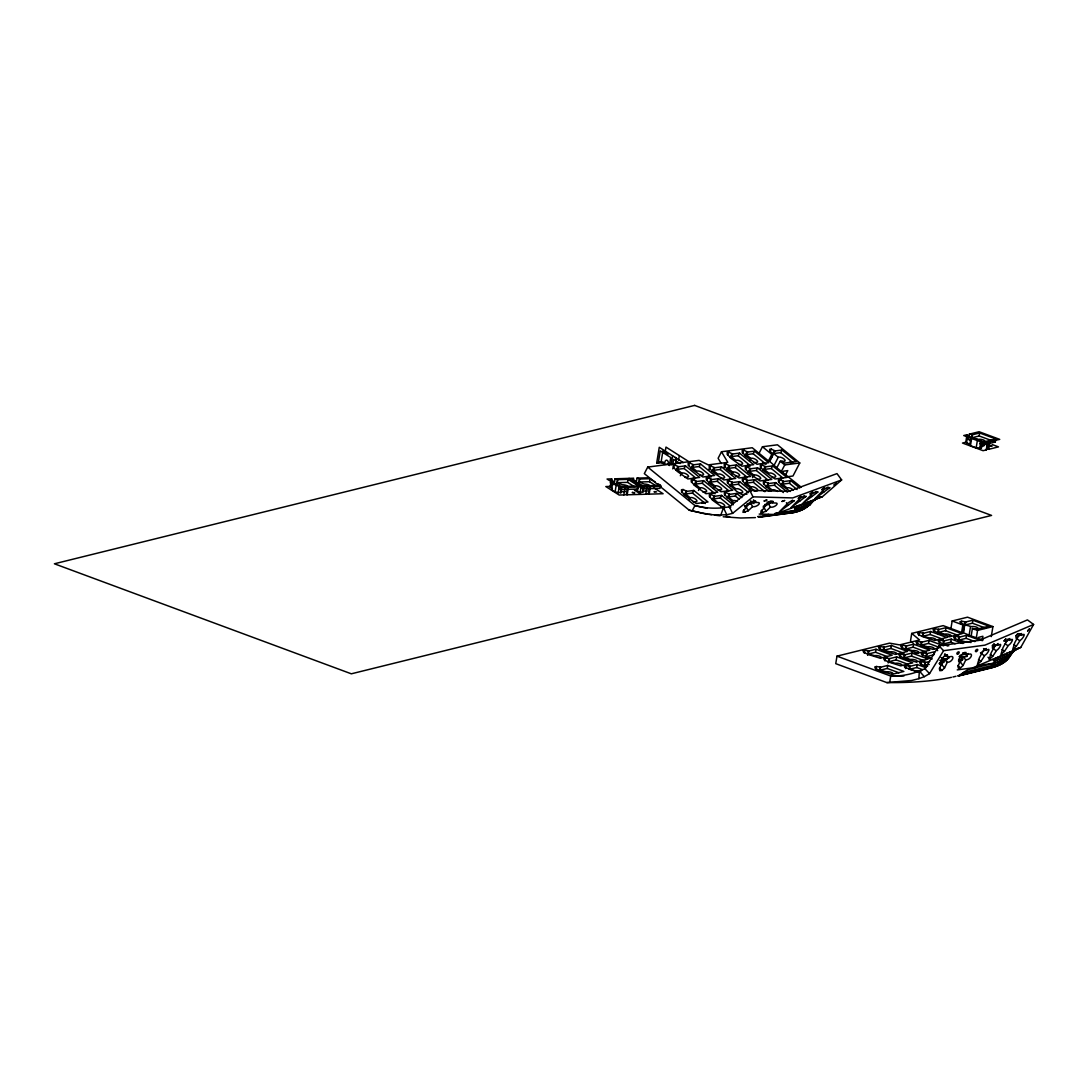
<?xml version="1.0" encoding="UTF-8"?>
<svg xmlns="http://www.w3.org/2000/svg" width="1088" height="1088" viewBox="0 0 1088 1088"><rect width="100%" height="100%" fill="white"/><g stroke="black" fill="none" stroke-linecap="round" stroke-linejoin="round"><path stroke-width="1.5" d="M808.33 506.301L808.384 501.908L809.798 505.063L802.699 509.211L774.887 513.55L795.301 510.884L796.742 506.192L797.953 510.462L799.054 505.335L800.414 509.905L801.475 504.438L802.699 509.211L803.76 503.608L804.78 508.368L805.963 502.792L806.657 507.402L808.384 501.908M912.737 642.79L910.506 640.914L911.73 633.406L919.564 639.962L899.626 644.885L889.494 643.144L836.985 656.146L835.747 663.653L886.856 682.598L911.744 680.476L918.857 678.667L919.36 671.065L924.868 668.712L938.903 645.782L979.418 640.342L1027.453 619.902L1033.6 624.458L1020.748 647.442L972.89 667.801L957.236 669.895M959.426 675.811L990.162 668.209L995.071 662.959L995.275 658.267L997.778 662.238L997.587 657.288L1000.28 661.436L999.994 656.268L1002.565 660.579L1002.266 655.302L1004.618 659.654L1004.455 654.378L1006.454 658.648L1009.419 656.486L1006.849 653.358L1006.454 658.648L1004.618 659.654L997.778 662.238L967.749 669.718L958.501 675.798L991.25 667.692A88.033 25.446 9.3 0 0 1008.617 656.227M729.518 507.552L730.701 507.402M754.841 502.438L755.113 500.738L749.904 502.302L745.538 506.464L745.783 508.273L743.254 510.68L742.982 512.394L748.19 510.816L752.556 506.654L753.848 506.695A3.618 1.469 -26.6 0 0 758.499 504.682A3.618 1.469 -26.6 0 0 758.214 502.534L754.841 502.438L753.549 499.841M610.382 482.882L613.115 484.01L610.382 482.882L611.714 478.883L607.05 479.033L620.405 487.533L661.232 486.295M621.67 488.757L620.84 492.769L615.074 491.953L611.374 489.586L612.381 488.526L610.218 487.152L611.456 479.645M610.218 487.152L611.714 478.883M611.374 489.586L613.251 481.386L610.871 479.876M612.762 484.391L613.251 481.386M614.081 484.799L615.074 478.788L633.678 478.23L632.835 479.21L635.215 480.733L634.562 481.413L643.294 485.874L660.511 485.357L660.022 488.362L642.804 488.879L640.764 487.587L640.356 492.17L634.576 489.709M615.074 491.953L616.311 484.446L612.598 482.079M616.57 485.466L617.562 479.454L615.074 478.788M627.341 486.934A3.618 1.047 9.3 0 0 626.688 485.561A3.618 1.047 9.3 0 0 622.363 484.772L617.399 482.664L617.562 479.454M617.889 479.672L628.075 479.359L638.534 486.023L638.044 489.029L620.84 489.546L618.8 488.24L619.29 485.234L616.311 484.446M618.392 492.837L618.8 488.24M620.84 489.546L621.33 486.54L619.29 485.234M620.84 492.769L621.33 489.763M610.49 486.404L605.812 486.54L619.167 495.04L623.832 494.904L625.151 487.138M634.127 486.526L627.586 482.365L628.075 479.359M623.832 494.904L626.362 494.578L627.599 487.07M626.362 494.578L627.191 494.795L628.429 487.288M636.058 484.133L637.038 478.122L649.427 477.754M637.051 491.286L637.541 488.281M638.547 484.799L639.526 478.788L637.038 478.122M649.754 485.806A3.618 1.047 9.3 0 0 644.327 484.106L639.363 482.011L639.526 478.788M642.804 488.879L643.294 485.874M640.356 492.17L642.804 492.102L643.538 487.601M642.804 492.102L643.647 488.104M627.191 494.795L645.81 494.238L647.115 486.472M656.091 485.86L649.563 481.698L650.053 478.693L639.853 479.006M645.81 494.238L648.326 493.911L649.563 486.404M648.326 493.911L649.155 494.142L650.393 486.622M663.422 462.686L656.703 462.89L659.26 447.29L683.291 462.59M668.494 464.222L664.469 464.345L661.082 462.196L658.403 462.278L660.266 450.867L670.725 457.531L669.419 465.555M661.082 462.196L662.959 450.786M665.203 451.765L665.978 447.086L688.677 461.543M664.469 464.345L664.754 462.563A3.618 1.931 88.3 0 1 667.162 460.333A3.618 1.931 88.3 0 1 668.467 464.93M671.078 465.161L672.615 455.79M672.819 464.263L673.622 459.381L680.163 463.542M675.512 464.182L676.314 459.299M678.558 460.265L679.32 455.586M864.307 653.29L864.81 650.284L868.89 651.005L876.017 649.237L892.16 655.221L880.124 658.199L868.034 654.432L863.464 652.025L863.097 650.706L864.81 650.284M867.639 655.316L868.374 650.814M880.437 657.791A3.618 1.047 9.3 0 0 879.716 656.2A3.618 1.047 9.3 0 0 874.711 655.67L868.401 654.01L868.89 651.005M868.401 654.01L875.527 652.242L876.017 649.237M876.017 669.501L876.506 666.495L880.6 667.216L887.726 665.448L903.87 671.432L891.834 674.41L879.743 670.643L875.174 668.236L874.806 666.917L876.506 666.495M879.675 649.482L880.165 646.476L884.258 647.21L891.385 645.442L907.528 651.426L895.492 654.405L883.402 650.638L878.832 648.23L878.465 646.911L880.165 646.476M879.594 670.031L880.083 667.026M892.146 673.989A3.618 1.047 9.3 0 0 891.412 672.411A3.618 1.047 9.3 0 0 886.421 671.867L880.097 670.222L880.6 667.216M883.252 650.012L883.742 647.02M895.805 653.983A3.618 1.047 9.3 0 0 895.084 652.392A3.618 1.047 9.3 0 0 890.079 651.862L883.769 650.216L884.258 647.21M884.925 660.919L885.414 657.914L889.494 658.648L896.621 656.88L912.764 662.864L900.728 665.842L888.651 662.075L884.068 659.668L883.701 658.349L885.414 657.914M880.097 670.222L887.237 668.454L887.726 665.448M888.243 662.959L888.978 658.458M883.769 650.216L890.895 648.448L891.385 645.442M901.054 665.421A3.618 1.047 9.3 0 0 900.32 663.83A3.618 1.047 9.3 0 0 895.329 663.299L889.005 661.654L889.494 658.648M889.726 682.203L890.732 676.056A73.59 65.076 -42.9 0 0 919.36 671.065L924.338 676.654L929.56 673.622L943.595 650.692L984.994 645.13L1033.6 624.458M889.005 661.654L896.131 659.886L896.621 656.88M900.293 657.125L900.782 654.119L904.862 654.84L911.989 653.072L928.132 659.056L916.096 662.034L904.019 658.267L899.436 655.86L899.069 654.541L900.782 654.119M901.911 648.23L902.401 645.225L906.494 645.946L913.621 644.191L929.764 650.162L917.728 653.14L905.638 649.373L901.068 646.966L900.701 645.646L902.401 645.225M903.856 657.655L904.346 654.65M905.243 650.27L905.978 645.755M916.422 661.626A3.618 1.047 9.3 0 0 915.688 660.035A3.618 1.047 9.3 0 0 910.697 659.505L904.373 657.846L904.862 654.84M915.144 653.453L918.041 652.732A3.618 1.047 9.3 0 0 917.32 651.141A3.618 1.047 9.3 0 0 912.315 650.61L906.005 648.951L906.494 645.946M905.529 668.562L906.018 665.557L910.112 666.278L917.238 664.51L926.038 667.774M909.106 669.093L909.595 666.087M904.373 657.846L911.499 656.078L911.989 653.072M920.924 671.473A3.618 1.047 9.3 0 0 915.933 670.942L909.609 669.283L910.112 666.278M906.005 648.951L913.131 647.183L913.621 644.191M917.279 644.422L917.769 641.43L921.862 642.151L928.989 640.383L943.663 645.823M918.911 635.542L919.401 632.536L923.481 633.257L930.621 631.489L946.764 637.473L934.714 640.451L922.638 636.684L918.068 634.277L917.687 632.958L919.401 632.536M909.609 669.283L916.749 667.515L917.238 664.51M920.611 646.462L921.346 641.961M922.474 636.072L922.978 633.066M933.409 648.924A3.618 1.047 9.3 0 0 932.688 647.346A3.618 1.047 9.3 0 0 927.683 646.802L921.373 645.157L921.862 642.151M935.041 640.03A3.618 1.047 9.3 0 0 934.306 638.452A3.618 1.047 9.3 0 0 929.315 637.922L922.991 636.262L923.481 633.257M920.897 664.754L921.386 661.749L925.466 662.483L929.75 661.422M922.529 655.86L923.018 652.868L927.098 653.589L934.225 651.821L933.735 654.826L926.609 656.594L927.098 653.589M924.46 665.285L924.963 662.293M925.847 657.9L926.582 653.398M927.588 666.441L924.977 665.475L925.466 662.483M921.373 645.157L928.499 643.389L928.989 640.383M922.991 636.262L930.118 634.494L930.621 631.489M934.279 631.734L934.769 628.728L938.849 629.449L945.975 627.694L962.118 633.678L950.082 636.643L938.006 632.89L933.422 630.482L933.055 629.15L934.769 628.728M965.763 442.245L967.001 434.738L963.737 435.54L984.341 443.17L987.605 442.367L986.381 449.874L983.103 450.69L962.499 443.047L965.763 442.245L969.843 444.353L970.455 445.686L976.181 447.807L981.458 447.916L982.192 443.401L980.125 443.768L980.628 440.776L967.626 435.948L967.137 438.954L970.795 440.314L971.298 437.308M966.525 443.115L967.749 435.608L967.001 434.738M968.85 437.158L969.34 434.153L979.091 431.732L999.709 439.375L987.346 442.082L986.381 449.874M937.598 633.774L938.332 629.258M947.498 636.956L950.409 636.235A3.618 1.047 9.3 0 0 949.674 634.644A3.618 1.047 9.3 0 0 944.683 634.114L938.359 632.454L938.849 629.449M969.843 444.353L970.578 439.838L967.137 438.954M971.285 439.062L972.019 434.547L969.34 434.153M970.455 445.686L971.679 438.165M981.186 442.245L984.082 441.524A3.618 1.047 9.3 0 0 983.362 439.933A3.618 1.047 9.3 0 0 978.37 439.402L972.046 437.743L972.536 434.738L979.662 432.983L995.806 438.954L995.316 441.959L983.28 444.938L980.125 443.768M939.515 643.171L940.005 640.166L944.098 640.886L951.225 639.132L962.962 643.484M943.092 643.702L943.582 640.696M938.359 632.454L945.486 630.7L945.975 627.694M948.818 645.823L943.609 643.892L944.098 640.886M976.181 447.807L977.405 440.286M972.046 437.743L979.173 435.975L979.662 432.983M979.744 448.338L980.492 443.822M950.926 628.497L952.163 620.99L967.531 617.182L992.922 626.593L991.277 636.602M943.609 643.892L950.735 642.138L951.225 639.132M983.28 444.938L983.77 441.932L995.806 438.954M954.883 639.377L955.373 636.371L959.466 637.092L966.593 635.324L979.798 640.22M986.122 449.589L987.836 449.167L989.06 441.66M987.836 449.167L988.72 449.303L989.958 441.782M958.202 641.403L958.95 636.902M961.18 624.24L961.67 621.234L965.75 621.955L972.876 620.201L989.019 626.171L976.983 629.15L972.4 628.483L971.176 635.99L983.022 640.07M970.958 642.573A3.618 1.047 9.3 0 0 965.287 641.743L958.963 640.098L959.466 637.092M911.73 633.406L943.174 625.627L961.615 632.454L962.839 624.947L964.512 624.526L963.669 632.903L971.176 635.99M962.812 633.066L964.022 627.531M964.009 629.286L965.233 621.765M974.399 629.462L977.31 628.742A3.618 1.047 9.3 0 0 976.575 627.15A3.618 1.047 9.3 0 0 971.584 626.62L965.26 624.961L965.75 621.955M962.064 660.239L962.554 657.234L958.99 656.703M958.963 640.098L966.103 638.33L966.593 635.324M969 635.909L970.469 626.892M965.26 624.961L972.386 623.206L972.876 620.201M976.33 637.908L977.554 630.401L992.922 626.593M982.165 640.791L982.899 636.276L978.629 637.337M986 650.406L986.299 648.53L982.722 651.807L979.499 657.56L977.35 664.632L980.927 661.354L984.994 655.221A3.618 0.993 -53.5 0 0 988.244 651.658A3.618 0.993 -53.5 0 0 988.217 649.468L986 650.406L983.538 648.598M1021.306 635.392L1021.618 633.515L1018.028 636.793L1014.818 642.546L1012.656 649.604L1016.233 646.34L1020.299 640.206A3.618 0.993 -53.5 0 0 1023.55 636.63A3.618 0.993 -53.5 0 0 1023.522 634.454L1021.306 635.392L1018.844 633.57M801.244 487.193L776.832 467.772L780.232 461.244L781.85 461.04L784.421 463.121L796.185 461.584L782.014 450.038L775.037 450.949L771.324 449.099L769.651 449.317L769.787 451.207L773.459 454.199L770.059 460.714L768.441 460.931L752.243 447.739L721.494 451.751L727.777 462.346L708.302 464.889L699.067 460.387L647.727 467.092L644.327 473.62L689.207 510.19L705.99 514.066L713.578 514.801L720.868 514.937L723.466 507.702L729.368 506.845L749.754 490.334L788.637 491.395L836.985 473.606L841.65 479.917L822.365 496.754L774.207 514.488L759.179 514.08M940.086 662.551L944.534 667.978L941.895 670.439L939.828 670.711L939.379 668.658L940.97 665.394L939.964 663.313L942.711 657.669L945.35 655.207L947.403 654.935L947.852 656.975L951.361 656.513A3.618 1.877 -43.7 0 1 952.571 658.988A3.618 1.877 -43.7 0 1 948.614 662.143L947.281 662.334L944.466 659.382L941.963 664.523L940.086 662.551L944.398 661.98M944.534 667.978L947.281 662.334M958.637 660.062L963.084 665.475L960.446 667.937L958.378 668.222L957.93 666.169L959.521 662.891L958.514 660.824L961.248 655.18L963.886 652.718L965.954 652.433L966.402 654.486L969.911 654.01A3.618 1.877 -43.7 0 1 971.108 656.486A3.618 1.877 -43.7 0 1 967.164 659.654L965.818 659.831L963.016 656.894L960.514 662.021L958.637 660.062L962.934 659.478M963.084 665.475L965.818 659.831M1012.058 652.814L1009.419 656.486L1009.637 652.174L1010.548 655.316L1012.289 651.046L1011.432 654.078L1014.465 650.121L1012.058 652.814L1016.314 649.332L1013.73 650.774M672.724 468.86L674.764 464.943L678.477 466.779L685.454 465.868L699.625 477.428L687.861 478.965L677.13 471.281L673.227 467.038L673.091 465.161L674.764 464.943M675.988 470.329L678.028 466.412M684.978 477.442L687.806 477.074A3.618 1.374 27.5 0 0 687.385 474.749A3.618 1.374 27.5 0 0 682.788 472.981L681.7 473.117L677.117 469.39L678.477 466.779M680.34 475.728L681.7 473.117M677.117 469.39L684.094 468.479L685.454 465.868M688.432 465.582L689.792 462.985L693.505 464.821L700.482 463.91L714.653 475.47L702.889 477.006L692.158 469.322L688.255 465.079L688.119 463.202L689.792 462.985M691.016 468.37L693.056 464.454M699.992 475.483L702.834 475.116A3.618 1.374 27.5 0 0 702.413 472.79A3.618 1.374 27.5 0 0 697.802 471.022L696.714 471.158L692.145 467.432L693.505 464.821M681.768 492.13L683.128 489.518L686.854 491.354L693.818 490.443L708.002 502.003L696.225 503.54L685.494 495.856L681.591 491.613L681.469 489.736L683.128 489.518M684.352 494.904L686.392 490.987M692.145 467.432L699.122 466.521L700.482 463.91M691.506 482.297L692.866 479.686L696.578 481.535L703.555 480.624L717.726 492.17L705.962 493.707L695.232 486.037L691.329 481.794L691.193 479.903L692.866 479.686M693.342 502.017L696.184 501.65A3.618 1.374 27.5 0 0 695.749 499.324A3.618 1.374 27.5 0 0 691.152 497.556L690.064 497.692L685.494 493.966L686.854 491.354M694.09 485.071L696.13 481.168M703.066 492.198L705.908 491.83A3.618 1.374 27.5 0 0 705.486 489.505A3.618 1.374 27.5 0 0 700.876 487.723L699.802 487.873L695.218 484.146L696.578 481.535M688.704 500.303L690.064 497.692M685.494 493.966L692.458 493.054L693.818 490.443M708.805 469.839L710.845 465.936L714.558 467.772L721.534 466.861L735.706 478.421L723.942 479.958L713.211 472.274L709.308 468.03L709.172 466.154L710.845 465.936M698.442 490.484L699.802 487.873M695.218 484.146L702.195 483.235L703.555 480.624M706.534 480.338L707.894 477.727L711.606 479.563L718.57 478.666L732.754 490.212L720.977 491.749L710.26 484.078L706.357 479.822L706.221 477.945L707.894 477.727M721.494 451.751L718.107 458.279L721.249 463.57M712.069 471.322L714.109 467.405M692.158 510.898L694.933 505.566A73.59 60.058 -24.6 0 0 723.466 507.702L726.743 514.733L732.618 513.346L753.005 496.835L792.744 497.923L841.65 479.917M721.058 478.434L723.887 478.067A3.618 1.374 27.5 0 0 723.466 475.742A3.618 1.374 27.5 0 0 718.869 473.974L717.781 474.11L713.198 470.383L714.558 467.772M709.118 483.113L711.158 479.196M718.094 490.226L720.936 489.858A3.618 1.374 27.5 0 0 720.501 487.546A3.618 1.374 27.5 0 0 715.904 485.765L714.816 485.901L710.246 482.174L711.606 479.563M727.464 454.784L728.824 452.173L732.55 454.022L739.514 453.111L753.698 464.658L741.921 466.194L731.19 458.524L727.287 454.281L727.165 452.39L728.824 452.173M713.198 470.383L720.174 469.472L721.534 466.861M723.833 467.881L725.873 463.964L729.586 465.814L736.562 464.902L750.734 476.449L738.97 477.986L728.239 470.315L724.336 466.072L724.2 464.182L725.873 463.964M713.456 488.512L714.816 485.901M710.246 482.174L717.21 481.263L718.57 478.666M709.607 497.039L710.967 494.442L714.68 496.278L721.643 495.366L733.244 504.818M730.048 457.558L732.088 453.655M739.038 464.685L741.88 464.304A3.618 1.374 27.5 0 0 741.445 461.992A3.618 1.374 27.5 0 0 736.848 460.21L735.76 460.36L731.19 456.634L732.55 454.022M727.097 469.363L729.137 465.446M736.073 476.476L738.915 476.109A3.618 1.374 27.5 0 0 738.494 473.783A3.618 1.374 27.5 0 0 733.883 472.002L732.809 472.151L728.226 468.425L729.586 465.814M712.191 499.827L714.231 495.91M721.167 506.94L724.01 506.573A3.618 1.374 27.5 0 0 723.574 504.247A3.618 1.374 27.5 0 0 718.978 502.479L717.89 502.615L713.32 498.889L714.68 496.278M731.19 456.634L738.154 455.722L739.514 453.111M742.492 452.826L743.852 450.214L747.565 452.05L754.542 451.139L768.713 462.699L756.949 464.236L746.218 456.552L742.315 452.309L742.179 450.432L743.852 450.214M731.449 474.762L732.809 472.151M728.226 468.425L735.202 467.514L736.562 464.902M727.586 483.29L728.946 480.678L732.659 482.528L739.636 481.617L751.237 491.069M713.32 498.889L720.283 497.978L721.643 495.366M724.635 495.081L725.982 492.47L729.708 494.319L736.671 493.408L741.826 497.61M745.076 455.6L747.116 451.683M754.066 462.713L756.894 462.346A3.618 1.374 27.5 0 0 756.473 460.034A3.618 1.374 27.5 0 0 751.876 458.252L750.788 458.388L746.205 454.662L747.565 452.05M730.17 486.064L732.21 482.161M739.146 493.19L741.989 492.81A3.618 1.374 27.5 0 0 741.567 490.498A3.618 1.374 27.5 0 0 736.957 488.716L735.882 488.866L731.299 485.126L732.659 482.528M727.206 497.869L729.246 493.952M737.066 501.296A3.618 1.374 27.5 0 0 734.006 500.507L732.918 500.657L728.348 496.93L729.708 494.319M749.428 460.999L750.788 458.388M746.205 454.662L753.182 453.75L754.542 451.139M745.566 469.526L746.926 466.929L750.638 468.765L757.615 467.854L771.786 479.414L760.022 480.95L749.292 473.266L745.389 469.023L745.266 467.146L746.926 466.929M731.299 485.126L738.276 484.228L739.636 481.617M742.614 481.331L743.974 478.72L747.687 480.556L754.65 479.645L768.835 491.205M731.558 503.268L732.918 500.657M728.348 496.93L735.311 496.019L736.671 493.408M748.15 472.314L750.19 468.398M757.139 479.427L759.968 479.06A3.618 1.374 27.5 0 0 759.546 476.734A3.618 1.374 27.5 0 0 754.95 474.966L753.862 475.102L749.292 471.376L750.638 468.765M759.057 453.288L762.457 446.76L777.471 444.802L799.775 462.971L792.975 476.014L787.25 476.762M745.198 484.106L747.238 480.189M754.174 491.218L757.017 490.851A3.618 1.374 27.5 0 0 756.582 488.526A3.618 1.374 27.5 0 0 751.985 486.758L750.897 486.894L746.327 483.167L747.687 480.556M752.502 477.714L753.862 475.102M749.292 471.376L756.255 470.465L757.615 467.854M759.914 468.874L761.954 464.957L765.666 466.806L772.643 465.895L786.814 477.442L775.05 478.978L764.32 471.308L760.417 467.065L760.281 465.174L761.954 464.957M749.537 489.505L750.897 486.894M746.327 483.167L753.29 482.256L754.65 479.645M769.964 451.71L771.324 449.099M763.178 470.342L765.218 466.439M768.441 460.931L771.827 454.403L773.459 454.199M772.154 477.469L774.996 477.102A3.618 1.374 27.5 0 0 774.574 474.776A3.618 1.374 27.5 0 0 769.964 472.994L768.89 473.144L764.306 469.418L765.666 466.806M771.188 457.096L774.588 450.582M769.638 460.578L771.977 456.103L772.099 456.797M781.538 461.611L784.366 461.23A3.618 1.374 27.5 0 0 783.945 458.918A3.618 1.374 27.5 0 0 779.348 457.137L778.26 457.286L773.677 453.56L775.037 450.949M764.306 469.418L771.283 468.506L772.643 465.895M763.667 484.282L765.027 481.671L768.74 483.507L775.717 482.61L787.318 492.062M774.37 464.739L778.26 457.286M773.677 453.56L780.654 452.649L782.014 450.038M766.251 487.057L768.291 483.14M777.648 491.49A3.618 1.374 27.5 0 0 773.051 489.709L771.963 489.845L767.38 486.118L768.74 483.507M781.361 471.458L784.747 464.93L799.775 462.971M767.38 486.118L774.357 485.207L775.717 482.61M778.695 482.31L780.055 479.713L783.768 481.549L790.731 480.638L799.762 487.995M767.638 504.261L768.998 501.65L770.086 501.5A3.618 1.374 27.5 0 1 773.146 502.289M785.74 474.531L787.78 470.614L783.605 471.158L781.578 472.981M781.279 485.098L783.319 481.182M793.247 490.062A3.618 1.374 27.5 0 0 788.066 487.75L786.978 487.886L782.408 484.16L783.768 481.549M782.408 484.16L789.385 483.249L790.731 480.638M992.691 656.35L996.771 650.216A3.618 0.993 -53.5 0 0 1000.008 646.653A3.618 0.993 -53.5 0 0 999.994 644.463L997.764 645.402L998.077 643.525L994.5 646.802L991.277 652.555L989.114 659.627L992.691 656.35L990.243 654.527M1004.469 651.345L1008.535 645.211A3.618 0.993 -53.5 0 0 1011.786 641.648A3.618 0.993 -53.5 0 0 1011.758 639.458L1009.528 640.397L1009.841 638.52L1006.264 641.798L1003.041 647.55L1000.892 654.622L1004.469 651.345L1002.007 649.522M812.056 502.207L809.798 505.063L811.186 500.874L811.036 503.69L813.851 499.895L812.056 502.207L816.041 499.079L812.858 500.602L817.904 498.399M956.243 635.95L957.834 635.814M746.626 506.546L750.611 502.765L751.89 502.792A3.618 1.469 -26.6 0 0 755.888 501.323M764.429 507.035L768.4 503.254L769.678 503.282A3.618 1.469 -26.6 0 0 772.915 502.302M765.993 511.306L770.358 507.144L771.637 507.185A3.618 1.469 -26.6 0 0 776.288 505.172A3.618 1.469 -26.6 0 0 776.002 503.023L772.643 502.928L772.902 501.228L770.93 501.174L767.693 502.792L763.327 506.954L763.572 508.762L761.042 511.17L760.784 512.883L765.993 511.306L763.382 506.11M788.215 505.199L779.144 511.958L788.378 502.697L792.622 500.167L791.67 501.486L794.403 500.643L788.215 505.199L786.352 502.67M800.061 500.834L790.99 507.593L800.224 498.345L804.467 495.802L803.515 497.121L806.249 496.278L800.061 500.834L798.198 498.318M811.906 496.482L802.835 503.241L812.07 493.979L816.313 491.436L815.361 492.769L818.094 491.926L811.906 496.482L810.043 493.952M823.752 492.116L814.681 498.875L823.915 489.614L828.158 487.084L827.206 488.403L829.94 487.56L823.752 492.116L821.889 489.586M974.209 668.114L977.854 665.679L995.071 662.959L992.854 659.301M656.703 462.89L663.109 461.91M1012.438 651.494L1018.531 648.38L1014.07 649.699M768.577 514.366L759.9 517.126L757.697 516.596L761.029 516.161M990.026 441.143L991.875 441.184M918.857 678.667L924.338 676.654M1013.934 649.686L1020.748 647.442M988.72 449.303L998.471 446.882L992.134 444.53M961.67 621.234L959.956 621.656L960.323 622.989L964.512 624.526M917.769 641.43L916.069 641.852L916.436 643.171L926.731 647.7L933.096 649.346L939.107 647.85M961.615 632.454L963.274 632.046M940.005 640.166L938.305 640.587L938.672 641.92L947.539 645.918M955.373 636.371L953.673 636.793L954.04 638.112L964.335 642.641M923.018 652.868L921.305 653.29L921.672 654.609L931.967 659.138M906.018 665.557L904.318 665.978L904.686 667.298L918.19 672.302M921.386 661.749L919.686 662.17L920.054 663.503L924.623 665.91M939.842 660.402L948.872 658.172M959.725 655.493L965.736 653.997L962.798 652.909M943.622 660.498L941.922 660.919L942.29 662.238M924.977 665.475L929.261 664.428M967.354 656.363L962.554 657.234M963.016 672.656L993.752 665.054A88.033 25.446 9.3 0 0 1011.119 653.589M961.724 674.234L992.46 666.631A88.033 25.446 9.3 0 0 1009.827 655.166M957.549 675.893L986.639 668.698M816.109 498.358L820.134 497.583M989.726 445.536L992.025 446.257L990.039 445.522M983.416 628.293L984.735 628.32M944.466 659.382L945.798 659.206A3.618 1.877 -43.7 0 0 949.307 656.771M963.016 656.894L964.349 656.703A3.618 1.877 -43.7 0 0 968.293 653.534M776.832 467.772L770.29 461.965L770.059 460.714M728.946 480.678L727.274 480.896L727.41 482.786L736.345 491.123L742.043 494.7L747.089 494.047M743.974 478.72L742.302 478.938L742.438 480.814L746.341 485.058L754.297 490.484M765.027 481.671L763.354 481.889L763.49 483.766L771.161 491.082M780.055 479.713L778.382 479.93L778.518 481.807L782.422 486.05L790.378 491.477M710.967 494.442L709.294 494.659L709.43 496.536L713.334 500.779L724.064 508.463M725.982 492.47L724.322 492.687L724.458 494.578L733.38 502.914M766.034 515.508L769.379 515.073M774.384 514.42L779.389 513.767M782.734 513.332L786.066 512.883M763.246 515.998L793.302 512.067A88.033 33.429 27.5 0 0 807.799 506.246M758.622 517.058L791.506 512.842A88.033 33.429 27.5 0 0 804.535 508.259M759.9 517.126L791.506 512.842L795.301 510.884L794.294 507.09M632.726 492.157C630.278 492.864 636.766 493.68 634.154 492.361M755.412 517.602L740.765 518.01L723.207 516.773M818.067 496.903L822.365 496.754M720.868 514.937L726.743 514.733M617.399 482.664L627.586 482.365M639.363 482.011L649.563 481.698M621.33 486.54L638.534 486.023M643.892 486.594L646.653 486.513M621.18 491.762L625.328 491.64M643.144 491.096L647.292 490.974M649.155 494.142L663.109 493.721L653.752 487.764M887.142 657.288L886.394 657.737M886.856 682.598L894.826 682.598A183.981 53.176 9.3 0 0 951.402 677.334M746.98 503.989L750.285 504.084M764.782 504.478L768.074 504.574M908.099 664.945L906.998 665.366M655.411 491.545L654.01 491.762L656.662 491.926M689.207 510.19L696.687 511.877A183.981 69.863 27.5 0 0 701.243 512.829M979.173 435.975L995.316 441.959M980.628 440.776L983.77 441.932M972.386 623.206L985.592 628.089M952.163 620.99L962.839 624.947M972.4 628.483L977.554 630.401M945.486 630.7L958.691 635.582M966.103 638.33L974.902 641.594M930.118 634.494L943.337 639.39M950.735 642.138L955.128 643.77M928.499 643.389L938.767 647.197M959.045 658.961L961.833 659.994M944.479 654.269L947.335 655.33M944.506 655.629L948.899 657.261M913.131 647.183L926.337 652.079M941.079 657.546L946.941 659.722M926.609 656.594L931.818 658.526M890.895 648.448L904.101 653.344M911.499 656.078L924.705 660.974M875.527 652.242L887.264 656.594M896.131 659.886L907.882 664.238M916.749 667.515L922.61 669.691M887.237 668.454L898.974 672.806M836.985 656.146L890.732 676.056A186.918 54.019 9.3 0 0 903.978 675.974M745.851 478.244L744.546 476.83L746.953 477.904M694.742 479.223L693.328 477.904L695.164 478.244M782.354 478.271L780.626 477.822L781.592 479.087M748.462 466.303L747.497 465.038L749.986 466.303M731.245 479.237L729.477 479.237M709.43 477.102L708.465 475.837L710.954 477.102M664.265 451.629L668.182 454.118M650.053 478.693L655.275 482.025M657.886 483.684L660.511 485.357M629.014 478.366L642.369 486.866M634.454 490.13L641.131 494.374M790.636 463.039L789.997 461.965L792.404 463.039M767.625 480.434L766.034 479.726L765.721 480.434M728.579 491.246L726.743 490.525L726.675 491.246M1015.77 637.84L1019.456 640.574M1013.771 644.518L1016.233 646.34M1005.23 643.756L1007.692 645.578M992.229 647.85L995.914 650.583M987.972 657.247L990.42 659.07M984.15 655.588L980.465 652.854L981.308 652.501A3.618 0.993 -53.5 0 0 983.538 650.447M978.466 659.532L980.927 661.354M780.654 452.649L793.546 463.148M762.457 446.76L771.827 454.403M780.232 461.244L784.747 464.93M753.182 453.75L766.074 464.263M771.283 468.506L782.884 477.958M789.385 483.249L797.11 489.546M738.154 455.722L749.754 465.174M756.255 470.465L767.856 479.917M774.357 485.207L783.374 492.565M735.202 467.514L746.803 476.966M753.29 482.256L764.891 491.708M766.945 501.854L769.461 503.907M720.174 469.472L731.775 478.924M738.276 484.228L748.585 492.619M750.543 500.806L753.97 503.608M699.122 466.521L710.709 475.973M717.21 481.263L728.81 490.715M735.311 496.019L739.187 499.161M684.094 468.479L695.694 477.931M702.195 483.235L715.074 493.734M720.283 497.978L730.606 506.382M692.458 493.054L705.35 503.554M647.727 467.092L694.933 505.566A186.918 70.978 27.5 0 0 707.377 508.232M764.782 463.937L762.702 463.012L762.878 463.937M713.782 493.422L711.715 492.497L711.892 493.422M704.058 503.241L701.991 502.316L702.154 503.241M964.526 652.514L966.402 654.486M958.093 665.489L960.446 667.937M938.903 645.782L943.595 650.692M945.037 654.038L947.852 656.975M939.094 663.422L940.97 665.394M939.542 667.978L941.895 670.439M924.868 668.712L929.56 673.622M981.458 447.916L980.451 446.746L983.348 446.026A3.618 1.047 9.3 0 0 983.294 444.734M936.673 649.482L937.679 650.651M768.4 503.254L770.358 507.144M761.45 510.326L762.756 512.924M749.754 490.334L753.005 496.835M750.611 502.765L752.556 506.654M745.593 505.621L748.19 510.816M744.478 505.675L745.783 508.273M743.662 509.837L744.967 512.448M729.368 506.845L732.618 513.346M1006.849 653.358L1008.059 657.601M675.131 457.654A1.442 0.775 88.3 0 1 676.151 459.762M670.793 459.707A1.442 0.775 88.3 0 1 670.725 458.606M797.232 510.163A88.033 33.429 27.5 0 1 792.866 511.7M729.681 516.678A183.981 69.863 27.5 0 1 725.655 516.365M720.147 515.807A183.981 69.863 27.5 0 1 714.49 515.086M711.606 514.651A183.981 69.863 27.5 0 1 708.682 514.189M707.214 513.93A183.981 69.863 27.5 0 1 702.753 513.114M801.72 508.558A88.033 33.429 27.5 0 1 788.678 513.142L789.942 513.196A88.033 33.429 27.5 0 0 802.985 508.613M995.86 644.681A3.618 0.993 -53.5 0 1 993.086 647.496M1019.864 633.91A3.618 0.993 -53.5 0 1 1017.647 636.752M1017.103 637.201A3.618 0.993 -53.5 0 1 1016.614 637.486M1008.1 638.914A3.618 0.993 -53.5 0 1 1005.883 641.757M984.558 648.924A3.618 0.993 -53.5 0 1 984.082 649.686M1002.47 660.117A85.095 24.602 9.3 0 1 989.278 667.991M1006.223 658.063A88.033 25.446 9.3 0 1 989.237 668.195L990.162 668.209A88.033 25.446 9.3 0 0 1007.529 656.758M955.944 676.287A183.981 53.176 9.3 0 1 952.938 676.994M764.184 500.983L766.795 500.031L764.184 500.983M781.986 501.473L784.598 500.521L781.986 501.473M992.31 645.973L994.078 644.014L992.31 645.973M1004.074 640.968L1005.856 639.01L1004.074 640.968M1015.852 635.963L1017.62 634.005L1015.852 635.963M1027.616 630.958L1029.384 629L1027.616 630.958M798.565 498.073L800.877 496.454L798.565 498.073M810.41 493.707L812.722 492.089L810.41 493.707M822.256 489.355L824.568 487.737L822.256 489.355M834.102 484.99L836.414 483.371L834.102 484.99M694.634 405.402L54.4 563.788L351.329 673.812L991.576 515.426L694.634 405.402M957.78 654.024A1.442 0.748 -43.7 0 0 959.154 652.079A1.442 0.748 -43.7 0 0 957.182 652.814A1.442 0.748 -43.7 0 0 957.78 654.024M976.317 651.535A1.442 0.748 -43.7 0 0 977.704 649.577A1.442 0.748 -43.7 0 0 975.732 650.325A1.442 0.748 -43.7 0 0 976.317 651.535"/></g></svg>
